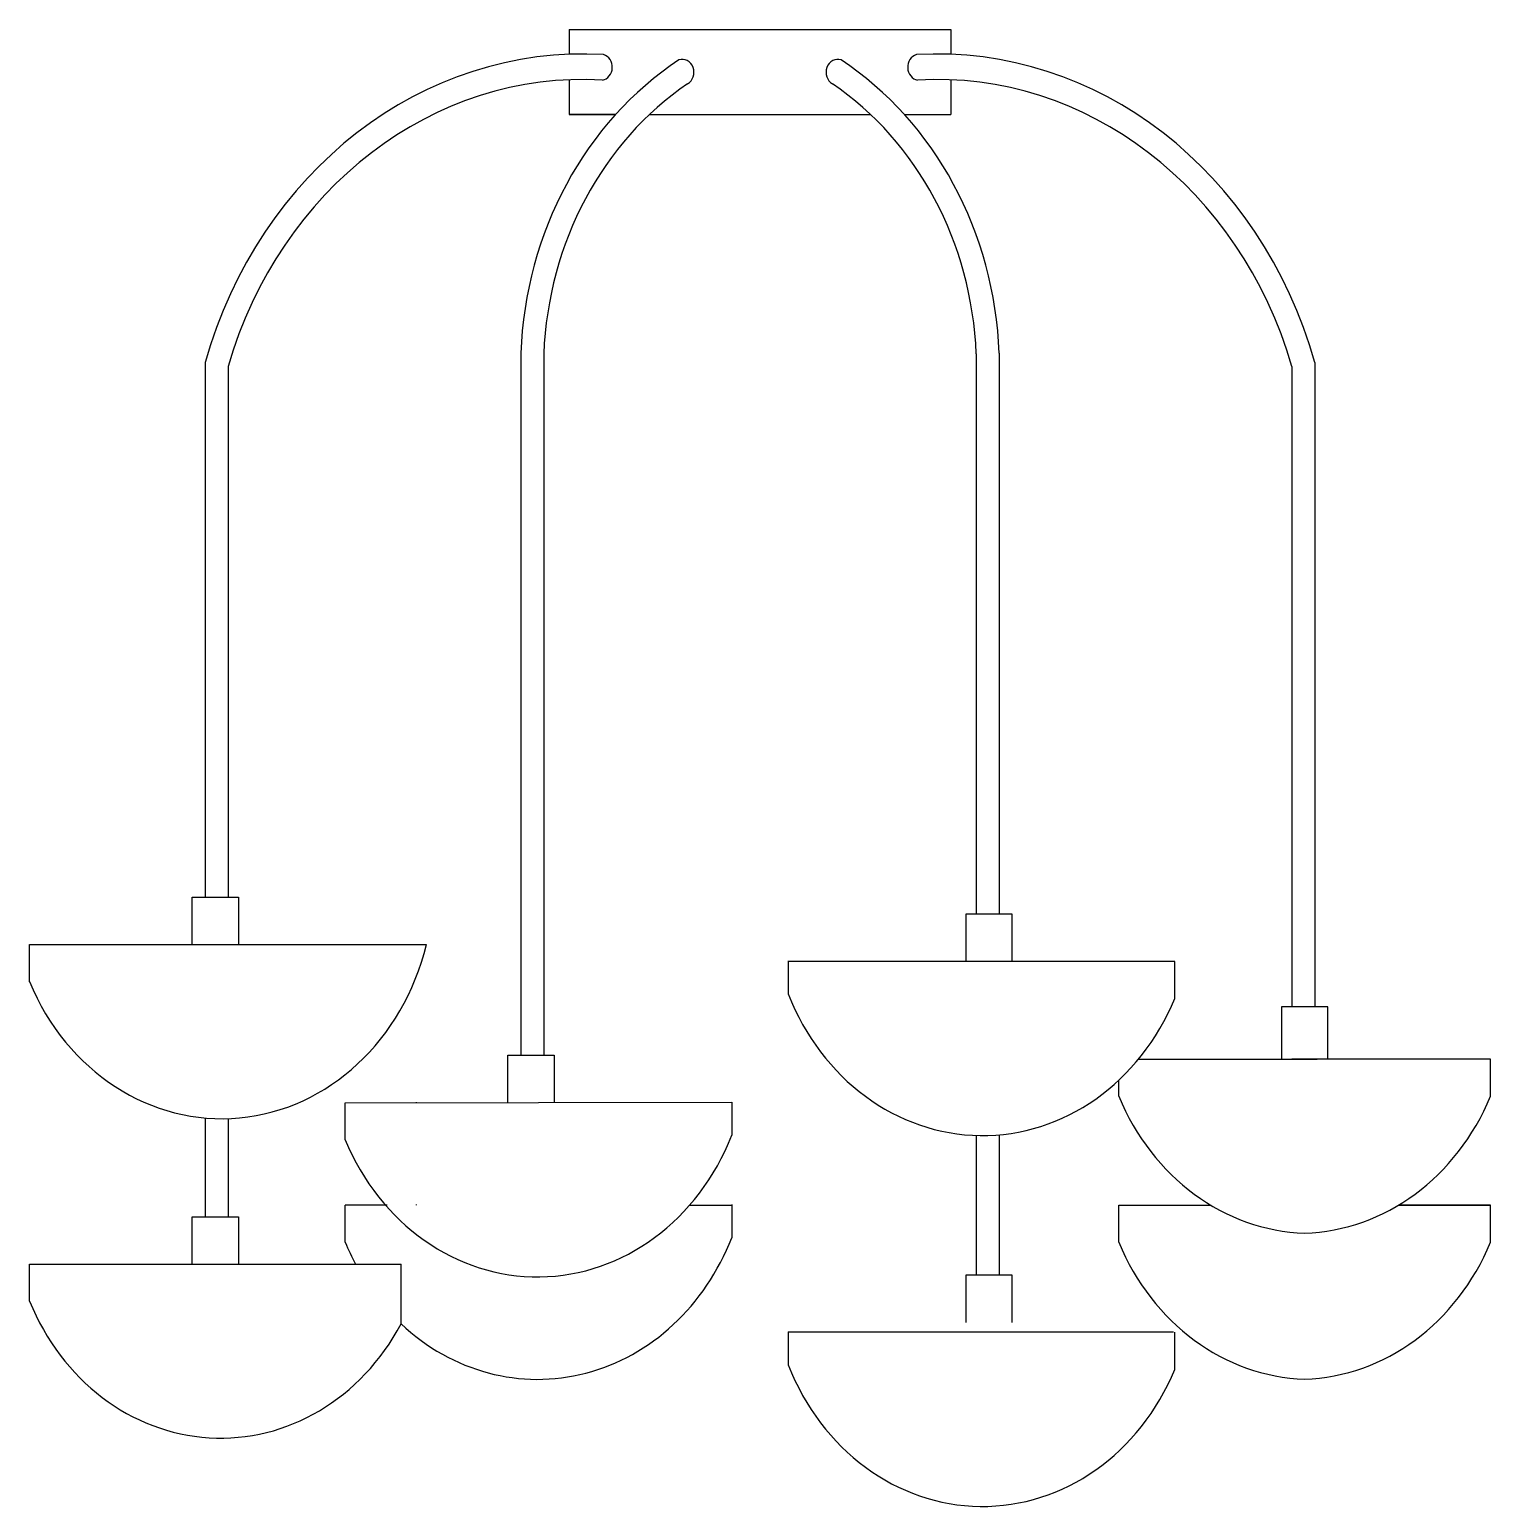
# Model space of a CAD drawing. Header units: millimetres. Extents: x 0 to 400, y -1 to 404.
import ezdxf

# ---------------------------------------------------------------- set-up
doc = ezdxf.new("R2010")
doc.units = ezdxf.units.MM
doc.layers.add('Furniture_家具立面', color=255, linetype='Continuous')

msp = doc.modelspace()

# ---------------------------------------------------------------- linework, layer by layer
at = {"layer": 'Furniture_家具立面'}
for p, q in [((147.78, 403.99, 0), (252.22, 403.99, 0)), ((147.78, 403.99, 0), (147.78, 397.21, 0)), ((147.78, 403.99, 0), (147.78, 397.21, 0)), ((252.22, 403.99, 0), (252.22, 397.21, 0)), ((147.78, 390.22, 0), (147.78, 380.69, 0)), ((147.78, 390.22, 0), (147.78, 380.69, 0)), ((252.22, 390.22, 0), (252.22, 380.69, 0)), ((147.78, 380.69, 0), (160.43, 380.69, 0)), ((160.43, 380.69, 0), (147.78, 380.69, 0)), ((169.67, 380.69, 0), (230.33, 380.69, 0)), ((239.57, 380.69, 0), (252.22, 380.69, 0)), ((48.06, 312.78, 0), (48.06, 166.4, 0)), ((54.34, 311.69, 0), (54.34, 166.4, 0)), ((134.49, 315.33, 0), (134.49, 123.1, 0)), ((140.77, 315.17, 0), (140.77, 123.1, 0)), ((259.23, 315.17, 0), (259.23, 161.79, 0)), ((265.51, 315.33, 0), (265.51, 161.79, 0)), ((345.66, 311.69, 0), (345.66, 136.35, 0)), ((351.94, 312.78, 0), (351.94, 136.35, 0)), ((44.51, 153.43, 0), (44.51, 166.4, 0)), ((44.51, 166.4, 0), (57.23, 166.4, 0)), ((57.23, 166.4, 0), (57.23, 153.43, 0)), ((269.06, 161.79, 0), (256.33, 161.79, 0)), ((256.33, 161.79, 0), (256.33, 148.82, 0)), ((269.06, 148.82, 0), (269.06, 161.79, 0)), ((0, 153.43, 0), (108.65, 153.43, 0)), ((0, 143.26, 0), (0, 153.43, 0)), ((207.72, 148.98, 0), (207.72, 139.91, 0)), ((313.57, 148.82, 0), (207.72, 148.82, 0)), ((313.57, 138.66, 0), (313.57, 148.82, 0)), ((355.49, 136.35, 0), (342.77, 136.35, 0)), ((342.77, 136.35, 0), (342.77, 122.05, 0)), ((355.49, 122.05, 0), (355.49, 136.35, 0)), ((130.94, 110.13, 0), (130.94, 123.1, 0)), ((130.94, 123.1, 0), (143.67, 123.1, 0)), ((143.67, 123.1, 0), (143.67, 110.13, 0)), ((303.64, 122.05, 0), (352.6, 122.05, 0)), ((400, 122.05, 0), (345.66, 122.05, 0)), ((400, 111.88, 0), (400, 122.05, 0)), ((298.26, 111.88, 0), (298.26, 116.31, 0)), ((86.43, 110.13, 0), (192.28, 110.28, 0)), ((86.43, 99.96, 0), (86.43, 110.13, 0)), ((105.84, 110.28, 0), (105.84, 110.13, 0)), ((192.28, 110.28, 0), (192.28, 101.21, 0)), ((48.06, 105.94, 0), (48.06, 78.91, 0)), ((54.34, 105.76, 0), (54.34, 78.91, 0)), ((265.51, 101.34, 0), (265.51, 62.9, 0)), ((259.23, 101.16, 0), (259.23, 62.9, 0)), ((86.43, 71.9, 0), (86.43, 82.06, 0)), ((97.96, 82.06, 0), (86.43, 82.06, 0)), ((105.84, 82.21, 0), (105.84, 82.06, 0)), ((180.75, 82.06, 0), (192.28, 82.06, 0)), ((192.28, 82.21, 0), (192.28, 73.15, 0)), ((298.26, 71.9, 0), (298.26, 82.06, 0)), ((298.26, 82.06, 0), (323.44, 82.06, 0)), ((374.82, 82.06, 0), (400, 82.06, 0)), ((400, 82.06, 0), (374.82, 82.06, 0)), ((400, 71.9, 0), (400, 82.06, 0)), ((44.51, 65.94, 0), (44.51, 78.91, 0)), ((44.51, 78.91, 0), (57.23, 78.91, 0)), ((57.23, 78.91, 0), (57.23, 65.94, 0)), ((0, 65.94, 0), (101.74, 65.94, 0)), ((0, 55.78, 0), (0, 65.94, 0)), ((101.74, 49.55, 0), (101.74, 65.94, 0)), ((269.06, 62.9, 0), (256.33, 62.9, 0)), ((256.33, 62.9, 0), (256.33, 49.93, 0)), ((269.06, 49.93, 0), (269.06, 62.9, 0)), ((207.72, 47.4, 0), (313.26, 47.4, 0)), ((207.72, 47.4, 0), (207.72, 38.34, 0)), ((313.57, 37.09, 0), (313.57, 47.25, 0))]:
    msp.add_line(p, q, dxfattribs=at)
for centre, major_axis, start_param, end_param in [((151.57, 276.58, 0), (0, 120.71), -0.051603, 1.266199), ((156.36, 393.67, 0), (0, 3.57), 3.294035, 6.027537), ((243.64, 393.67, 0), (0, 3.57), 0.255648, 2.989151), ((248.43, 276.58, 0), (0, 120.71), -1.266199, 0.051603), ((151.57, 276.58, 0), (0, 113.72), -0.051603, 1.256905), ((222.8, 311.02, 0), (0, 98.33), 0.534165, 1.526971), ((178.74, 392.29, 0), (0, 3.53), 3.613201, 6.585906), ((221.26, 392.29, 0), (0, 3.53), -0.302721, 2.669985), ((177.2, 311.02, 0), (0, 98.33), -1.526971, -0.534165), ((248.43, 276.58, 0), (0, 113.72), -1.256905, 0.051603), ((222.94, 310.98, 0), (0, 91.49), 0.546578, 1.524931), ((177.06, 310.98, 0), (0, 91.49), -1.524931, -0.546578), ((52.67, 170.24, 0), (0, 64.5), 2.002219, 4.448744), ((260.9, 165.63, 0), (0, 64.5), 1.980994, 4.280966), ((350.93, 138.85, 0), (0, 64.5), 2.002219, 3.110577), ((347.33, 138.85, 0), (0, 64.5), 3.172608, 4.280966), ((139.1, 126.94, 0), (0, 64.5), 2.002219, 4.302192), ((139.1, 98.87, 0), (0, 64.5), 2.441394, 4.302192), ((139.1, 98.87, 0), (0, 64.5), 2.002219, 2.106569), ((350.93, 98.87, 0), (0, 64.5), 2.002219, 3.110577), ((347.33, 98.87, 0), (0, 64.5), 3.172608, 4.280966), ((52.33, 82.2, 0), (0, 63.93), 1.996891, 4.17625), ((260.9, 64.06, 0), (0, 64.5), 1.980994, 4.280966)]:
    msp.add_ellipse(centre, major_axis=major_axis, ratio=0.898932, start_param=start_param, end_param=end_param, dxfattribs=at)

doc.saveas('drawing.dxf')
